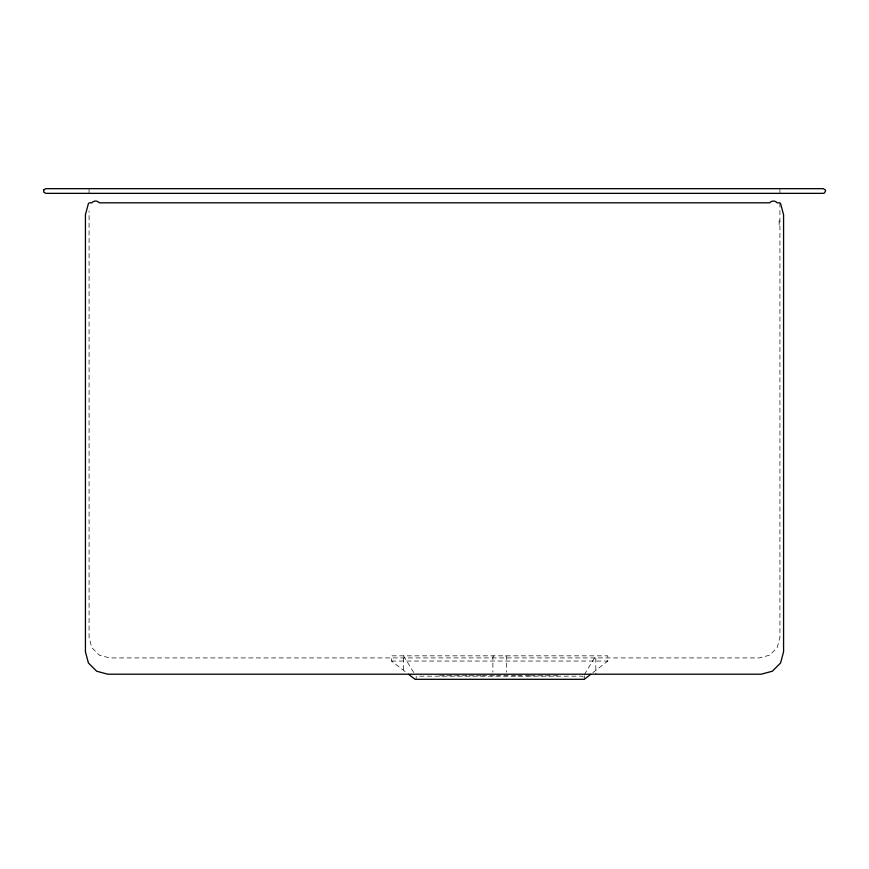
<?xml version="1.0" encoding="UTF-8"?>
<svg xmlns="http://www.w3.org/2000/svg" width="869" height="869" viewBox="0 0 869 869"><rect width="100%" height="100%" fill="white"/><g stroke="black" fill="none" stroke-linecap="round" stroke-linejoin="round"><path stroke-width="0.65" stroke-dasharray="4.34 3.26" d="M584.337 674.605L595.808 655.834M592.864 672.66L607.8 661.048L607.8 655.834L391.55 655.834L391.55 661.048L406.486 672.66M493.853 655.834L492.897 656.768L492.897 672.15M391.55 661.048L607.8 661.048M439.562 675.756L468.825 675.756M469.173 675.756L481.719 675.756M482.545 675.756L495.352 675.756M496.807 675.756L502.543 675.756M503.998 675.756L516.805 675.756M517.631 675.756L530.177 675.756M530.524 675.756L559.788 675.756M505.497 655.834L506.453 656.768L506.453 672.15M403.542 655.834L415.013 674.605M583.295 677.103L582.349 676.169L417.001 676.169L416.186 676.636L416.055 679.406M779.928 188.66L779.928 193.352M779.928 202.879L779.928 637.39L777.19 647.644L769.652 655.183L759.397 657.92L109.603 657.92L99.348 655.183L91.81 647.644L89.072 637.39L89.072 211.004M779.145 220.476L779.145 225.223M595.808 657.92L595.808 674.214M584.337 675.778L584.337 679.297M403.542 657.92L403.542 672.856M89.072 188.66L89.072 193.352"/><path stroke-width="1.3" d="M88.421 203.531L85.423 214.73L85.423 651.793L88.421 662.993L96.644 671.216L107.843 674.214L761.157 674.214L772.356 671.216L780.579 662.993L783.577 651.793L783.577 214.73L780.579 203.531M89.072 202.879L91.81 202.814A8.788 6.213 90 0 1 99.348 202.814L769.652 202.814A8.788 6.213 -90 0 1 777.19 202.814L779.928 202.879M590.735 674.322L584.337 679.297L415.013 679.297L408.615 674.322M43.765 189.833L43.765 192.179L45.796 193.352L823.204 193.352L824.377 193.037L825.55 191.006L825.235 189.833L823.204 188.66L45.796 188.66L43.765 189.833"/></g></svg>
